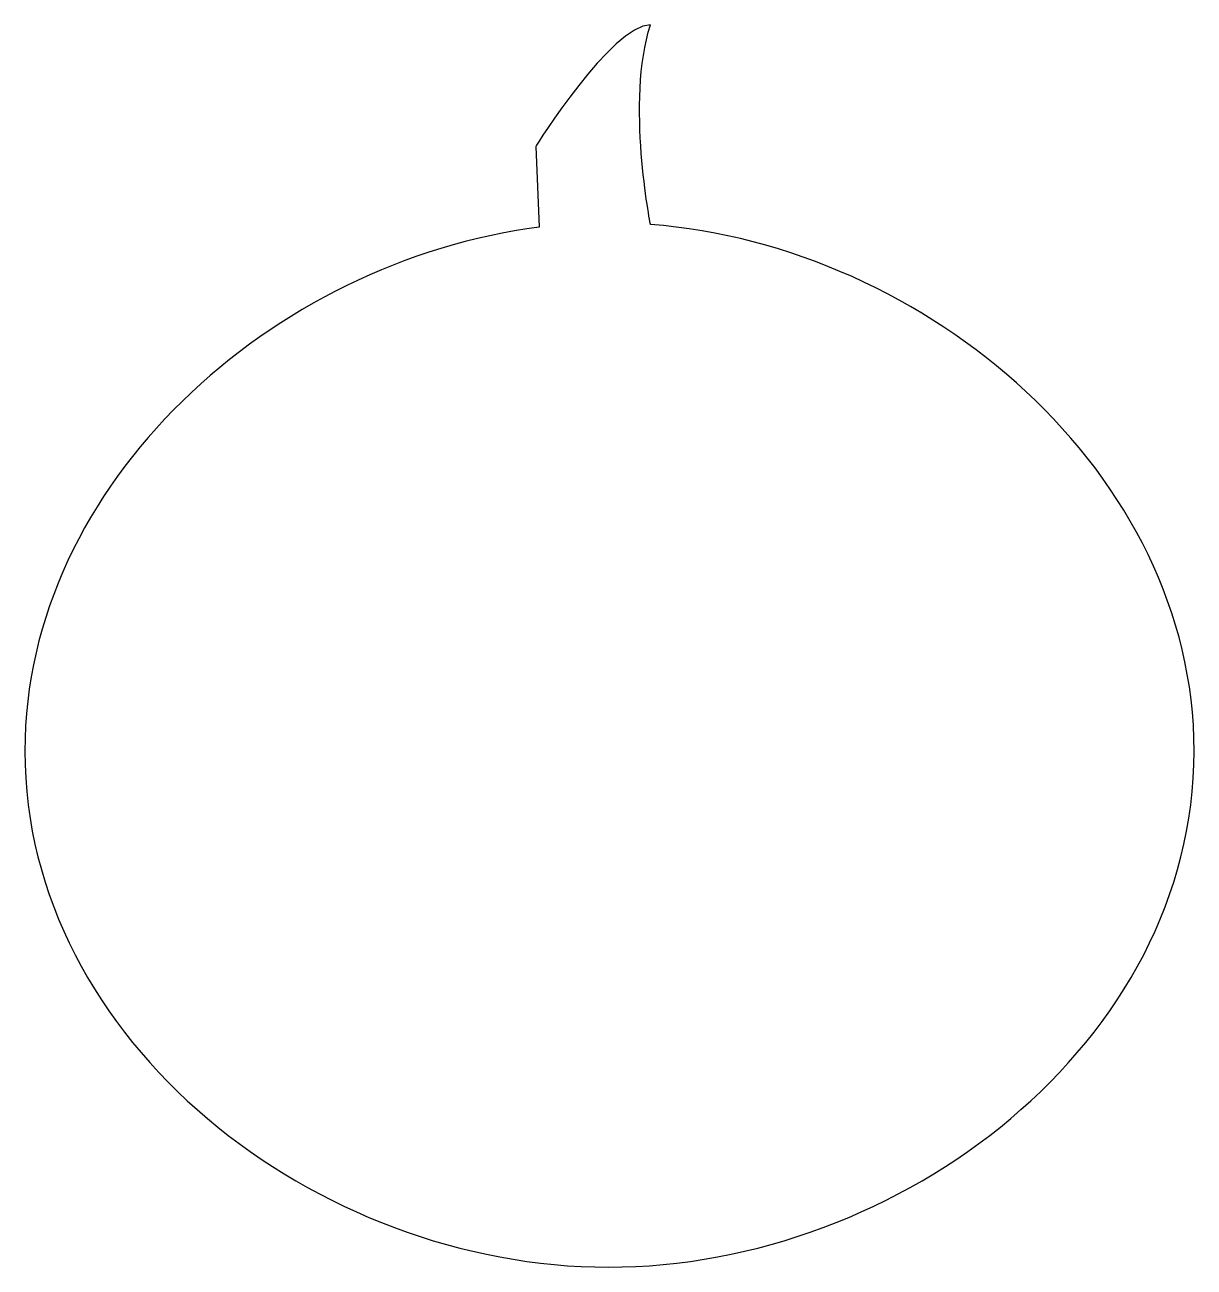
# Model space of a CAD drawing. Header units: centimetres. Extents: x -9.1 to 9.1, y -9.6 to 9.6.
import ezdxf

# ---------------------------------------------------------------- set-up
doc = ezdxf.new("R2010")
doc.units = ezdxf.units.CM
doc.header["$MEASUREMENT"] = 0
doc.layers.add('Camada 1', color=7, linetype='Continuous')

msp = doc.modelspace()

# ---------------------------------------------------------------- linework, layer by layer
at = {"layer": 'Camada 1'}
msp.add_open_spline([(0.63419, 6.52994), (4.91568, 6.20225), (9.05564, 2.67538), (9.05564, -1.62674), (9.05564, -1.62674), (9.05564, -6.14516), (4.50547, -9.62311), (-0.01314, -9.62311), (-0.01314, -9.62311), (-4.53174, -9.62311), (-9.05564, -6.14519), (-9.05564, -1.62674), (-9.05564, -1.62674), (-9.05564, 2.53201), (-5.20312, 5.96638), (-1.08761, 6.4869), (-1.08761, 6.4869), (-1.08761, 6.4869), (-1.14346, 7.73888), (-1.14346, 7.73888), (-1.14346, 7.73888), (-1.14346, 7.73888), (0.04058, 9.62311), (0.63277, 9.62311), (0.63277, 9.62311), (0.25602, 8.4387), (0.63419, 6.52994), (0.63419, 6.52994)], degree=3, knots=[0, 0, 0, 0, 0.125, 0.125, 0.125, 0.125, 0.25, 0.25, 0.25, 0.25, 0.375, 0.375, 0.375, 0.375, 0.5, 0.5, 0.5, 0.5, 0.625, 0.625, 0.625, 0.625, 0.75, 0.75, 0.75, 0.75, 1, 1, 1, 1], dxfattribs=at)

doc.saveas('drawing.dxf')
